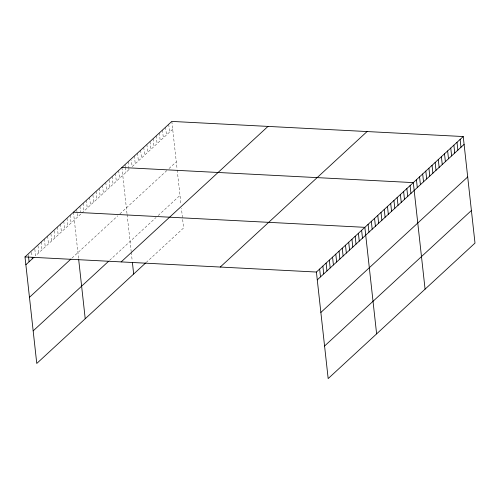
<?xml version="1.0" encoding="UTF-8"?>
<svg xmlns="http://www.w3.org/2000/svg" width="500" height="500" viewBox="0 0 500 500"><rect width="100%" height="100%" fill="white"/><g stroke="black" fill="none" stroke-linecap="round" stroke-linejoin="round"><path stroke-width="0.38" stroke-dasharray="2.5 1.88" d="M80.781 214.075L35.556 255.806L34.694 247.969M81.856 213.081L130.056 168.6M172.7 129.25L132.137 166.681L131.431 160.275M71.994 258.075L117.756 215.844M119.913 213.856L166.931 170.463M169.013 168.544L176.294 161.825M109.619 260.331L156.081 217.456M158.156 215.538L180 195.381M146.156 262.506L183.594 227.956L181.438 208.412M171.831 121.419L177.037 168.538M177.2 170.025L181.038 204.794M168.713 124.294L169.581 132.131M165.594 127.175L166.456 135.013M162.475 130.056L163.337 137.887M159.35 132.931L160.219 140.769M156.231 135.812L157.1 143.65M153.112 138.694L153.975 146.525M149.994 141.575L150.856 149.406M146.875 144.45L147.738 152.287M143.75 147.331L144.619 155.162M140.631 150.213L141.494 158.044M137.513 153.088L138.375 160.925M134.394 155.969L135.256 163.8M128.15 161.725L128.7 166.713M128.781 167.425L129.012 169.562M125.031 164.606L125.269 166.744M125.344 167.456L125.894 172.444M121.912 167.488L127.031 213.856M127.112 214.606L131.194 251.588M131.275 252.312L132.231 261M118.681 170.469L119.544 178.3M115.45 173.45L116.312 181.281M112.219 176.431L113.081 184.262M109.069 180.119L109.856 187.244M105.756 182.387L106.625 190.225M102.531 185.369L103.394 193.206M99.3 188.35L100.162 196.188M96.069 191.331L96.931 199.169M92.919 195.025L93.7 202.15M89.606 197.294L90.469 205.131M86.375 200.275L87.244 208.113M83.144 203.256L84.012 211.094M79.919 206.238L80.544 211.938M76.688 209.219L77.55 217.05M73.456 212.2L78.575 258.575M70.225 215.181L71.087 223.012M66.994 218.162L67.856 225.994M63.762 221.144L64.631 228.975M60.531 224.125L61.4 231.956M57.306 227.106L58.169 234.938M54.15 230.8L54.938 237.919M50.919 233.781L51.706 240.9M47.613 236.044L48.475 243.881M44.381 239.025L45.25 246.863M41.15 242.006L42.019 249.844M38 245.7L38.788 252.825M31.619 252.375L32.013 255.938M28.306 254.644L28.469 256.069"/><path stroke-width="0.75" d="M145.631 262.987L36.763 363.456L25 256.913L171.831 121.419L463.237 136.544L475 243.088L328.169 378.581L316.406 272.044L463.237 136.544M25.863 264.75L33.944 257.294M29.462 297.319L70.919 259.062M33.169 330.881L108.544 261.325M121.163 261.906L268 126.412M220.244 267.05L367.075 131.556M317.269 279.875L464.1 144.381M320.863 312.45L467.7 176.956M324.569 346.012L471.406 210.512M121.912 167.488L413.312 182.613L425.075 289.156M73.456 212.2L364.856 227.331L376.619 333.869M25 256.913L316.406 272.044M460.119 139.425L460.981 147.262M457 142.306L457.863 150.137M453.875 145.181L454.744 153.019M450.756 148.062L451.625 155.9M447.638 150.944L448.5 158.775M444.519 153.825L445.381 161.656M441.394 156.7L442.262 164.537M438.275 159.581L439.144 167.413M435.156 162.463L436.019 170.294M432.038 165.338L432.9 173.175M428.913 168.219L429.781 176.05M425.794 171.1L426.662 178.931M422.675 173.975L423.537 181.812M419.556 176.856L420.419 184.694M416.438 179.737L417.3 187.569M410.081 185.594L410.95 193.431M406.856 188.575L407.719 196.412M403.625 191.556L404.487 199.394M400.394 194.537L401.256 202.375M397.163 197.519L398.025 205.356M393.931 200.5L394.8 208.337M390.7 203.481L391.569 211.319M387.469 206.462L388.338 214.294M384.244 209.444L385.106 217.275M381.012 212.425L381.875 220.256M377.781 215.406L378.644 223.238M374.55 218.388L375.412 226.219M371.319 221.369L372.188 229.2M368.088 224.35L368.956 232.181M361.631 230.312L362.494 238.144M358.4 233.294L359.263 241.125M355.169 236.269L356.031 244.106M351.938 239.25L352.8 247.087M348.706 242.231L349.575 250.069M345.475 245.212L346.344 253.05M342.244 248.194L343.113 256.031M339.019 251.175L339.881 259.012M335.788 254.156L336.65 261.994M332.556 257.137L333.419 264.975M329.325 260.119L330.188 267.956M326.094 263.1L326.962 270.931M322.863 266.081L323.731 273.913M319.637 269.062L320.5 276.894M132.394 262.444L133.675 274.025M78.656 259.319L85.219 318.738M32.169 257.362L32.325 258.788M28.544 256.781L29.094 261.769"/></g></svg>
